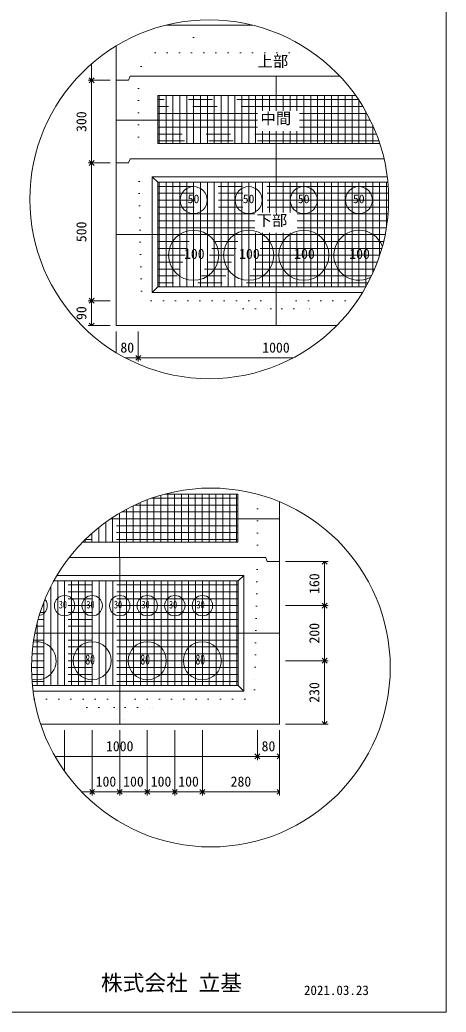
# Model space of a CAD drawing. Units: millimetres, scale not verified. Extents: x -4890 to 18490, y -2335 to 2335.
# Drawn here: x -2944 to -1830, y -1940 to 654 of the extents above; entities that cross this region are included whole.
import ezdxf
from ezdxf.enums import TextEntityAlignment as Align

# ---------------------------------------------------------------- set-up
doc = ezdxf.new("R2010")
doc.units = ezdxf.units.MM
doc.header["$LTSCALE"] = 10
for name, pattern in [('DASHED1', [1.8, 1.2, -0.6]), ('USER2', [50.8, 31.75, -6.35, 6.35, -6.35]), ('USER5', [3.185, 0.01, -3.175])]:
    doc.linetypes.add(name, pattern=pattern)
for name, color, linetype, lineweight in [('0-2_waku', 7, 'Continuous', 18), ('0-3_gaikei', 7, 'Continuous', 18), ('0-4_kakure', 7, 'DASHED1', 5), ('0-5_sunpou', 7, 'Continuous', 5), ('0-8_hole', 7, 'Continuous', 18), ('0-9_uchigawa', 6, 'Continuous', 18), ('0-E_文字１', 7, 'Continuous', 18), ('0-F_コア部分\u3000寸法補助線3', 150, 'USER2', 18), ('1-0_コア部分\u3000寸法補助線2', 150, 'USER2', 18), ('1-1_コア部分\u3000中心補助線', 1, 'Continuous', 18), ('1-2_コア部分\u3000寸法補助線', 7, 'USER2', 5), ('1-3_uchigawa2', 6, 'USER2', 18)]:
    doc.layers.add(name, color=color, linetype=linetype, lineweight=lineweight)
doc.styles.add('ＭＳ ゴシック', font='')
doc.styles.get('ＭＳ ゴシック').set_extended_font_data('MS Gothic')

# ---------------------------------------------------------------- blocks, each defined once
blk = doc.blocks.new('_Open90')
at = {"layer": '0-5_sunpou'}
blk.add_line((0, 0), (-1, 0), dxfattribs=at)
blk.add_lwpolyline([(-0.5, 0.5), (0, 0), (-0.5, -0.5)], dxfattribs=at)

msp = doc.modelspace()

# ---------------------------------------------------------------- linework, layer by layer
at = {"layer": '0-2_waku'}
for p in [(-1830.06, 2335.39), (-4890.06, -1939.61), (-4890.06, -1939.61), (-4890.06, -1939.61), (-4890.06, -1939.61)]:
    msp.add_line(p, (-1830.06, -1939.61), dxfattribs=at)
at = {"layer": '0-3_gaikei'}
for p, q in [((-2562.8, 639.74), (-2508.76, 639.74)), ((-2562.8, 639.74), (-2508.76, 639.74)), ((-2562.8, 639.74), (-2508.76, 639.74)), ((-2335.7, 639.74), (-2562.8, 639.74)), ((-2562.76, 639.74), (-2335.7, 639.74)), ((-2562.76, 639.74), (-2335.7, 639.74)), ((-2692.36, 495.74), (-2692.36, 585.75)), ((-2692.36, 495.74), (-2692.36, -145.06)), ((-2659.96, 495.74), (-2692.36, 495.74)), ((-2659.96, 495.74), (-2692.36, 495.74)), ((-2656.36, 506.54), (-2659.96, 495.74)), ((-2274.14, 506.54), (-2655.74, 506.54)), ((-2108.16, 506.54), (-2274.76, 506.54)), ((-2656.36, 290.54), (-2659.96, 279.74)), ((-2274.14, 290.54), (-2655.74, 290.54)), ((-1992.45, 290.54), (-2274.76, 290.54)), ((-2659.96, 279.74), (-2692.36, 279.74)), ((-2659.96, 279.74), (-2692.36, 279.74)), ((-2692.36, -145.06), (-2116.05, -145.06)), ((-2692.36, -145.06), (-2116.05, -145.06)), ((-2692.36, -145.06), (-2116.05, -145.06)), ((-2265.65, -963.65), (-2265.65, -605.69)), ((-2301.65, -751.25), (-2298.05, -762.05)), ((-2265.65, -762.05), (-2298.05, -762.05))]:
    msp.add_line(p, q, dxfattribs=at)
for points in [[(-2301.65, -751.25), (-2683.25, -751.25), (-2815.32, -751.25)], [(-2889.97, -1186.85), (-2265.65, -1186.85), (-2265.65, -762.05)], [(-2880.82, -1186.85), (-2265.65, -1186.85), (-2265.65, -762.05)]]:
    msp.add_lwpolyline(points, dxfattribs=at)
at = {"layer": '0-4_kakure', "linetype": 'USER5', "lineweight": 18}
for p, q in [((-2490.76, 639.74), (-2490.76, 651.86)), ((-2490.76, 639.74), (-2490.76, 567.74)), ((-2626.94, 531.74), (-2590.94, 567.74)), ((-2590.94, 567.74), (-2178.66, 567.74)), ((-2626.94, 531.74), (-2634.14, 506.54)), ((-2634.14, 506.54), (-2634.14, 290.54)), ((-2626.71, -55.06), (-2634.14, 290.54)), ((-2626.71, -55.06), (-2600.96, -80.26)), ((-2600.96, -80.26), (-2274.14, -80.26)), ((-2360.54, -101.86), (-2382.14, -80.26)), ((-2360.54, -101.86), (-2288.54, -101.86)), ((-2288.54, -101.86), (-2285.66, -145.06)), ((-2062.5, -80.26), (-2274.14, -80.26)), ((-2259.74, -101.86), (-2262.62, -145.06)), ((-2259.74, -101.86), (-2187.74, -101.86)), ((-2187.74, -101.86), (-2166.14, -80.26)), ((-2323.25, -751.25), (-2323.25, -586.11)), ((-2323.25, -751.25), (-2330.69, -1096.85)), ((-2330.69, -1096.85), (-2356.43, -1122.05)), ((-2906.49, -1122.05), (-2683.25, -1122.05)), ((-2769.65, -1143.65), (-2791.25, -1122.05)), ((-2356.43, -1122.05), (-2683.25, -1122.05)), ((-2596.85, -1143.65), (-2575.25, -1122.05)), ((-2769.65, -1143.65), (-2697.65, -1143.65)), ((-2697.65, -1143.65), (-2694.77, -1186.85)), ((-2668.85, -1143.65), (-2671.73, -1186.85)), ((-2668.85, -1143.65), (-2596.85, -1143.65))]:
    msp.add_line(p, q, dxfattribs=at)
at = {"layer": '0-5_sunpou', "color": 150, "lineweight": 18}
for p, q in [((-2756.67, 538.86), (-2756.67, 508.7)), ((-2708.2, 495.74), (-2766.03, 495.74)), ((-2724.04, 495.74), (-2766.03, 495.74)), ((-2756.67, 482.78), (-2756.67, 292.7)), ((-2708.2, 279.74), (-2766.03, 279.74)), ((-2708.2, 279.74), (-2766.03, 279.74)), ((-2756.67, 266.78), (-2756.67, -67.3)), ((-2708.2, -80.26), (-2766.03, -80.26)), ((-2724.04, -80.26), (-2766.03, -80.26)), ((-2756.67, -93.22), (-2756.67, -132.1)), ((-2708.2, -145.06), (-2766.03, -145.06)), ((-2692.36, -160.9), (-2692.36, -216.11)), ((-2634.76, -160.9), (-2634.76, -238.96)), ((-2634.76, -160.9), (-2634.76, -238.96)), ((-2668.57, -229.6), (-2647.72, -229.6)), ((-2621.8, -229.6), (-2229.93, -229.6)), ((-2249.81, -762.05), (-2138.5, -762.05)), ((-2147.86, -775.01), (-2147.86, -864.29)), ((-2249.81, -877.25), (-2138.5, -877.25)), ((-2249.81, -877.25), (-2138.5, -877.25)), ((-2147.86, -890.21), (-2147.86, -1008.29)), ((-2249.81, -1021.25), (-2138.5, -1021.25)), ((-2249.81, -1021.25), (-2138.5, -1021.25)), ((-2147.86, -1034.21), (-2147.86, -1173.89)), ((-2249.81, -1186.85), (-2138.5, -1186.85)), ((-2827.25, -1202.69), (-2827.25, -1310.49)), ((-2755.25, -1202.69), (-2755.25, -1373.14)), ((-2755.25, -1202.69), (-2755.25, -1373.14)), ((-2683.25, -1202.69), (-2683.25, -1373.14)), ((-2683.25, -1202.69), (-2683.25, -1373.14)), ((-2611.25, -1202.69), (-2611.25, -1373.14)), ((-2611.25, -1202.69), (-2611.25, -1373.14)), ((-2539.25, -1202.69), (-2539.25, -1373.14)), ((-2539.25, -1202.69), (-2539.25, -1373.14)), ((-2467.25, -1202.69), (-2467.25, -1373.14)), ((-2467.25, -1202.69), (-2467.25, -1373.14)), ((-2323.25, -1202.69), (-2323.25, -1280.75)), ((-2323.25, -1202.69), (-2323.25, -1280.75)), ((-2265.65, -1202.69), (-2265.65, -1280.75)), ((-2265.65, -1202.69), (-2265.65, -1373.14)), ((-2852.22, -1271.39), (-2336.21, -1271.39)), ((-2310.29, -1271.39), (-2278.61, -1271.39)), ((-2783.12, -1363.78), (-2768.21, -1363.78)), ((-2742.29, -1363.78), (-2696.21, -1363.78)), ((-2670.29, -1363.78), (-2624.21, -1363.78)), ((-2598.29, -1363.78), (-2552.21, -1363.78)), ((-2526.29, -1363.78), (-2480.21, -1363.78)), ((-2454.29, -1363.78), (-2278.61, -1363.78))]:
    msp.add_line(p, q, dxfattribs=at)
for centre in [(-2449.25, 184.82), (-2445.04, -1038.89)]:
    msp.add_circle(centre, 468.88, dxfattribs=at)
at = {"layer": '0-8_hole'}
for centre, radius in [((-2490.14, 182.54), 35.28), ((-2346.14, 182.54), 35.28), ((-2202.14, 182.54), 35.28), ((-2058.14, 182.54), 35.28), ((-2490.14, 38.54), 65.52), ((-2346.14, 38.54), 65.52), ((-2202.14, 38.54), 65.52), ((-2827.25, -877.25), 26.64), ((-2755.25, -877.25), 26.64), ((-2683.25, -877.25), 26.64), ((-2611.25, -877.25), 26.64), ((-2539.25, -877.25), 26.64), ((-2467.25, -877.25), 26.64), ((-2755.25, -1021.25), 49.68), ((-2611.25, -1021.25), 49.68), ((-2467.25, -1021.25), 49.68)]:
    msp.add_circle(centre, radius, dxfattribs=at)
for centre, radius, start, end in [((-2058.14, 38.54), 65.52, 20.66629, 298.32089), ((-2899.25, -877.25), 26.64, 281.59033, 39.2294), ((-2899.25, -1021.25), 49.68, 253.99064, 101.55918)]:
    msp.add_arc(centre, radius, start, end, dxfattribs=at)
at = {"layer": '0-9_uchigawa'}
for p, q in [((-2598.14, 243.74), (-2583.74, 229.34)), ((-2598.14, -58.66), (-2598.14, 243.74)), ((-2583.74, 229.34), (-2274.14, 229.34)), ((-2583.74, -44.26), (-2583.74, 229.34)), ((-2274.14, 229.34), (-1982.49, 229.34)), ((-2598.14, -58.66), (-2583.74, -44.26)), ((-2583.74, -44.26), (-2040.15, -44.26)), ((-2598.14, -58.66), (-2048.55, -58.66)), ((-2359.25, -1100.45), (-2359.25, -798.05)), ((-2373.65, -1086.05), (-2373.65, -812.45)), ((-2911.54, -1086.05), (-2373.65, -1086.05)), ((-2359.25, -1100.45), (-2373.65, -1086.05)), ((-2909.86, -1100.45), (-2359.25, -1100.45))]:
    msp.add_line(p, q, dxfattribs=at)
for points in [[(-2598.14, 243.74), (-2274.14, 243.74), (-1984.09, 243.74)], [(-2855.61, -812.45), (-2683.25, -812.45), (-2373.65, -812.45), (-2359.25, -798.05)], [(-2847.34, -798.05), (-2683.25, -798.05), (-2359.25, -798.05)]]:
    msp.add_lwpolyline(points, dxfattribs=at)
at = {"layer": '0-F_コア部分\u3000寸法補助線3'}
for p, q in [((-2580.14, 330.14), (-2580.14, 456.14)), ((-2544.14, 330.14), (-2544.14, 456.14)), ((-2508.14, 330.14), (-2508.14, 456.14)), ((-2472.14, 330.14), (-2472.14, 456.14)), ((-2436.14, 330.14), (-2436.14, 456.14)), ((-2400.14, 330.14), (-2400.14, 456.14)), ((-2364.14, 330.14), (-2364.14, 456.14)), ((-2328.14, 330.14), (-2328.14, 456.14)), ((-2292.14, 416.37), (-2292.14, 456.14)), ((-2256.14, 416.37), (-2256.14, 456.14)), ((-2220.14, 416.37), (-2220.14, 456.14)), ((-2184.14, 330.14), (-2184.14, 456.14)), ((-2148.14, 330.14), (-2148.14, 456.14)), ((-2112.14, 330.14), (-2112.14, 456.14)), ((-2076.14, 330.14), (-2076.14, 456.14)), ((-2323.14, 409.34), (-2583.74, 409.34)), ((-2037.63, 409.34), (-2212.98, 409.34)), ((-2040.14, 330.14), (-2040.14, 413.9)), ((-2323.14, 373.34), (-2583.74, 373.34)), ((-2019.94, 373.34), (-2212.98, 373.34)), ((-2292.14, 330.14), (-2292.14, 362.47)), ((-2256.14, 330.14), (-2256.14, 362.47)), ((-2220.14, 330.14), (-2220.14, 362.47)), ((-2004.14, 330.14), (-2004.14, 332.21)), ((-1981.59, 218.54), (-2583.74, 218.54)), ((-2580.14, -44.26), (-2580.14, 229.34)), ((-2544.14, -44.26), (-2544.14, 229.34)), ((-2508.14, -44.26), (-2508.14, 229.34)), ((-2472.14, -44.26), (-2472.14, 229.34)), ((-2436.14, -44.26), (-2436.14, 229.34)), ((-2400.14, -44.26), (-2400.14, 229.34)), ((-2364.14, -44.26), (-2364.14, 229.34)), ((-2328.14, 150.57), (-2328.14, 229.34)), ((-2292.14, 150.57), (-2292.14, 229.34)), ((-2256.14, 150.57), (-2256.14, 229.34)), ((-2220.14, 150.57), (-2220.14, 229.34)), ((-2184.14, -44.26), (-2184.14, 229.34)), ((-2148.14, -44.26), (-2148.14, 229.34)), ((-2112.14, -44.26), (-2112.14, 229.34)), ((-2076.14, -44.26), (-2076.14, 229.34)), ((-2040.14, -44.26), (-2040.14, 229.34)), ((-2004.14, 37.44), (-2004.14, 229.34)), ((-1980.38, 182.54), (-2583.74, 182.54)), ((-2329.76, 146.54), (-2583.74, 146.54)), ((-1981.94, 146.54), (-2219.6, 146.54)), ((-2329.76, 110.54), (-2583.74, 110.54)), ((-1986.3, 110.54), (-2219.6, 110.54)), ((-2328.14, -44.26), (-2328.14, 96.67)), ((-2292.14, -44.26), (-2292.14, 96.67)), ((-2256.14, -44.26), (-2256.14, 96.67)), ((-2220.14, -44.26), (-2220.14, 96.67)), ((-1993.53, 74.54), (-2583.74, 74.54)), ((-2003.78, 38.54), (-2583.74, 38.54)), ((-2017.26, 2.54), (-2583.74, 2.54)), ((-2034.28, -33.46), (-2583.74, -33.46)), ((-2593.87, -711.65), (-2593.87, -594.26)), ((-2557.87, -711.65), (-2557.87, -585.65)), ((-2521.87, -711.65), (-2521.87, -585.65)), ((-2485.87, -711.65), (-2485.87, -585.65)), ((-2449.87, -711.65), (-2449.87, -585.65)), ((-2413.87, -711.65), (-2413.87, -585.65)), ((-2377.87, -711.65), (-2377.87, -585.65)), ((-2629.87, -711.65), (-2629.87, -607.98)), ((-2701.87, -711.65), (-2701.87, -646.61)), ((-2374.27, -632.45), (-2678.81, -632.45)), ((-2665.87, -711.65), (-2665.87, -625.27)), ((-2737.87, -711.65), (-2737.87, -672.7)), ((-2374.27, -668.45), (-2732.47, -668.45)), ((-2773.87, -711.65), (-2773.87, -704.65)), ((-2373.65, -823.25), (-2861.39, -823.25)), ((-2845.25, -1086.05), (-2845.25, -812.45)), ((-2809.25, -1086.05), (-2809.25, -812.45)), ((-2773.25, -1086.05), (-2773.25, -812.45)), ((-2737.25, -1086.05), (-2737.25, -812.45)), ((-2701.25, -1086.05), (-2701.25, -812.45)), ((-2665.25, -1086.05), (-2665.25, -812.45)), ((-2629.25, -1086.05), (-2629.25, -812.45)), ((-2593.25, -1086.05), (-2593.25, -812.45)), ((-2557.25, -1086.05), (-2557.25, -812.45)), ((-2521.25, -1086.05), (-2521.25, -812.45)), ((-2485.25, -1086.05), (-2485.25, -812.45)), ((-2449.25, -1086.05), (-2449.25, -812.45)), ((-2413.25, -1086.05), (-2413.25, -812.45)), ((-2377.25, -1086.05), (-2377.25, -812.45)), ((-2881.25, -1086.05), (-2881.25, -866.94)), ((-2373.65, -859.25), (-2878.14, -859.25)), ((-2373.65, -895.25), (-2891.38, -895.25)), ((-2373.65, -931.25), (-2901.4, -931.25)), ((-2373.65, -967.25), (-2908.42, -967.25)), ((-2373.65, -1003.25), (-2912.56, -1003.25)), ((-2373.65, -1039.25), (-2913.92, -1039.25)), ((-2373.65, -1075.25), (-2912.51, -1075.25))]:
    msp.add_line(p, q, dxfattribs=at)
at = {"layer": '1-0_コア部分\u3000寸法補助線2'}
for p, q in [((-2562.14, 330.14), (-2562.14, 456.14)), ((-2526.14, 330.14), (-2526.14, 456.14)), ((-2490.14, 330.14), (-2490.14, 456.14)), ((-2454.14, 330.14), (-2454.14, 456.14)), ((-2382.14, 330.14), (-2382.14, 456.14)), ((-2310.14, 416.37), (-2310.14, 456.14)), ((-2238.14, 416.37), (-2238.14, 456.14)), ((-2166.14, 330.14), (-2166.14, 456.14)), ((-2094.14, 330.14), (-2094.14, 456.14)), ((-2047.97, 427.34), (-2583.74, 427.34)), ((-2022.14, 330.14), (-2022.14, 378.27)), ((-2012.48, 355.34), (-2583.74, 355.34)), ((-2310.14, 330.14), (-2310.14, 362.47)), ((-2238.14, 330.14), (-2238.14, 362.47)), ((-2526.14, -44.26), (-2526.14, 229.34)), ((-2490.14, -44.26), (-2490.14, 229.34)), ((-2454.14, -44.26), (-2454.14, 229.34)), ((-2382.14, -44.26), (-2382.14, 229.34)), ((-2310.14, 150.57), (-2310.14, 229.34)), ((-2238.14, 150.57), (-2238.14, 229.34)), ((-2166.14, -44.26), (-2166.14, 229.34)), ((-2094.14, -44.26), (-2094.14, 229.34)), ((-2022.14, -8.63), (-2022.14, 229.34)), ((-1980.64, 200.54), (-2583.74, 200.54)), ((-2329.76, 128.54), (-2583.74, 128.54)), ((-1983.77, 128.54), (-2219.6, 128.54)), ((-2310.14, -44.26), (-2310.14, 96.67)), ((-2238.14, -44.26), (-2238.14, 96.67)), ((-1998.27, 56.54), (-2583.74, 56.54)), ((-2025.3, -15.46), (-2583.74, -15.46)), ((-2575.87, -711.65), (-2575.87, -588.64)), ((-2503.87, -711.65), (-2503.87, -585.65)), ((-2431.87, -711.65), (-2431.87, -585.65)), ((-2647.87, -711.65), (-2647.87, -616.15)), ((-2374.27, -614.45), (-2644.27, -614.45)), ((-2719.87, -711.65), (-2719.87, -659)), ((-2374.27, -686.45), (-2754.28, -686.45)), ((-2863.25, -1086.05), (-2863.25, -826.88)), ((-2791.25, -1086.05), (-2791.25, -812.45)), ((-2719.25, -1086.05), (-2719.25, -812.45)), ((-2647.25, -1086.05), (-2647.25, -812.45)), ((-2575.25, -1086.05), (-2575.25, -812.45)), ((-2503.25, -1086.05), (-2503.25, -812.45)), ((-2431.25, -1086.05), (-2431.25, -812.45)), ((-2373.65, -841.25), (-2870.23, -841.25)), ((-2899.25, -1086.05), (-2899.25, -922.53)), ((-2373.65, -913.25), (-2896.77, -913.25)), ((-2373.65, -985.25), (-2910.84, -985.25)), ((-2373.65, -1057.25), (-2913.56, -1057.25))]:
    msp.add_line(p, q, dxfattribs=at)
at = {"layer": '1-1_コア部分\u3000中心補助線'}
for p, q in [((-2274.14, 416.37), (-2274.14, 506.54)), ((-2323.14, 391.34), (-2692.36, 391.34)), ((-2028.31, 391.34), (-2212.98, 391.34)), ((-2274.14, 290.54), (-2274.14, 362.47)), ((-2274.14, 150.57), (-2274.14, 290.54)), ((-2691.74, 92.54), (-1989.55, 92.54)), ((-2274.14, -145.06), (-2274.14, 96.67)), ((-2683.87, -751.25), (-2683.87, -635.4)), ((-2266.88, -650.45), (-2707.64, -650.45)), ((-2683.25, -1186.85), (-2683.25, -751.25)), ((-2905.27, -949.25), (-2265.65, -949.25))]:
    msp.add_line(p, q, dxfattribs=at)
at = {"layer": '1-2_コア部分\u3000寸法補助線'}
for p, q in [((-2059.41, 445.34), (-2583.74, 445.34)), ((-2562.14, 330.14), (-2562.14, 456.14)), ((-2490.14, 330.14), (-2490.14, 456.14)), ((-2418.14, 330.14), (-2418.14, 456.14)), ((-2346.14, 330.14), (-2346.14, 456.14)), ((-2202.14, 330.14), (-2202.14, 456.14)), ((-2130.14, 330.14), (-2130.14, 456.14)), ((-2058.14, 330.14), (-2058.14, 443.43)), ((-2005.88, 337.34), (-2583.74, 337.34)), ((-2562.14, -44.26), (-2562.14, 229.34)), ((-2490.14, -44.26), (-2490.14, 229.34)), ((-2418.14, -44.26), (-2418.14, 229.34)), ((-2346.14, -44.26), (-2346.14, 229.34)), ((-2202.14, -44.26), (-2202.14, 229.34)), ((-2130.14, -44.26), (-2130.14, 229.34)), ((-2058.14, -44.26), (-2058.14, 229.34)), ((-1986.14, 111.51), (-1986.14, 229.34)), ((-1980.81, 164.54), (-2583.74, 164.54)), ((-2010.1, 20.54), (-2583.74, 20.54)), ((-2374.27, -596.45), (-2600.24, -596.45)), ((-2539.87, -711.65), (-2539.87, -585.65)), ((-2467.87, -711.65), (-2467.87, -585.65)), ((-2395.87, -711.65), (-2395.87, -585.65)), ((-2611.87, -711.65), (-2611.87, -600.7)), ((-2755.87, -711.65), (-2755.87, -687.84)), ((-2374.27, -704.45), (-2773.66, -704.45)), ((-2827.25, -1086.05), (-2827.25, -812.45)), ((-2755.25, -1086.05), (-2755.25, -812.45)), ((-2611.25, -1086.05), (-2611.25, -812.45)), ((-2539.25, -1086.05), (-2539.25, -812.45)), ((-2467.25, -1086.05), (-2467.25, -812.45)), ((-2395.25, -1086.05), (-2395.25, -812.45)), ((-2373.65, -877.25), (-2885.18, -877.25)), ((-2899.25, -1086.05), (-2899.25, -922.53)), ((-2373.65, -1021.25), (-2913.59, -1021.25))]:
    msp.add_line(p, q, dxfattribs=at)
at = {"layer": '1-3_uchigawa2'}
for p, q in [((-2583.74, 456.14), (-2274.14, 456.14)), ((-2583.74, 456.14), (-2583.74, 330.14)), ((-2066.85, 456.14), (-2274.14, 456.14)), ((-2583.74, 330.14), (-2274.14, 330.14)), ((-2003.46, 330.14), (-2274.14, 330.14)), ((-2374.27, -585.65), (-2565.09, -585.65)), ((-2374.27, -585.65), (-2374.27, -711.65)), ((-2780.83, -711.65), (-2683.87, -711.65)), ((-2374.27, -711.65), (-2683.87, -711.65))]:
    msp.add_line(p, q, dxfattribs=at)

# ---------------------------------------------------------------- block references
at = {"layer": '0-5_sunpou', "xscale": 12.96, "yscale": 12.96}
for p, rotation in [((-2756.67, 495.74), 270), ((-2756.67, 495.74), 90), ((-2756.67, 279.74), 270), ((-2756.67, 279.74), 90), ((-2756.67, -80.26), 270), ((-2756.67, -80.26), 90), ((-2756.67, -145.06), 270), ((-2634.76, -229.6), 180), ((-2147.86, -762.05), 90), ((-2147.86, -877.25), 270), ((-2147.86, -877.25), 90), ((-2147.86, -1021.25), 270), ((-2147.86, -1021.25), 90), ((-2147.86, -1186.85), 270), ((-2323.25, -1271.39), 180), ((-2755.25, -1363.78), 180), ((-2683.25, -1363.78), 180), ((-2611.25, -1363.78), 180), ((-2539.25, -1363.78), 180), ((-2467.25, -1363.78), 180)]:
    msp.add_blockref('_Open90', p, dxfattribs=dict(at, rotation=rotation))
for p in [(-2634.76, -229.6), (-2323.25, -1271.39), (-2265.65, -1271.39), (-2755.25, -1363.78), (-2683.25, -1363.78), (-2611.25, -1363.78), (-2539.25, -1363.78), (-2467.25, -1363.78), (-2265.65, -1363.78)]:
    msp.add_blockref('_Open90', p, dxfattribs=at)

# ---------------------------------------------------------------- texts
at = {"layer": '0-5_sunpou', "style": 'ＭＳ ゴシック'}
for s, p in [('300', (-2762.43, 360.74)), ('500', (-2762.43, 72.74)), ('90', (-2762.43, -130.66)), ('160', (-2153.62, -846.65)), ('200', (-2153.62, -976.25)), ('230', (-2153.62, -1131.05))]:
    msp.add_text(s, height=26.39, rotation=90, dxfattribs=at).set_placement(p, align=Align.BOTTOM_LEFT)
for s, p in [('80', (-2681.56, -223.84)), ('1000', (-2310.76, -223.84)), ('1000', (-2719.25, -1265.63)), ('80', (-2312.45, -1265.63)), ('100', (-2746.25, -1358.02)), ('100', (-2674.25, -1358.02)), ('100', (-2602.25, -1358.02)), ('100', (-2530.25, -1358.02)), ('280', (-2393.45, -1358.02))]:
    msp.add_text(s, height=26.39, dxfattribs=at).set_placement(p, align=Align.BOTTOM_LEFT)
at = {"layer": '0-E_文字１', "style": 'ＭＳ ゴシック'}
for s, height, p in [('上部', 29.33, (-2322.95, 522.11)), ('中間', 29.33, (-2315.23, 372.64)), ('50', 22.43, (-2505.69, 167.9)), ('50', 22.43, (-2361.69, 167.9)), ('50', 22.43, (-2217.69, 167.9)), ('50', 22.43, (-2073.69, 167.9)), ('下部', 29.33, (-2325.46, 106.39)), ('100', 26.39, (-2515.3, 21.13)), ('100', 26.39, (-2371.3, 21.13)), ('100', 26.39, (-2227.3, 21.13)), ('100', 26.39, (-2083.3, 21.13)), ('株式会社 立基', 41.57, (-2732.28, -1896.13)), ('2021.03.23', 24.94, (-2201.77, -1902.34))]:
    msp.add_text(s, height=height, dxfattribs=at).set_placement(p, align=Align.BOTTOM_LEFT)
at = {"layer": '0-E_文字１', "style": 'ＭＳ ゴシック', "width": 0.7}
for s, height, p in [('30', 20.19, (-2842.38, -890.59)), ('30', 20.19, (-2770.38, -890.59)), ('30', 20.19, (-2698.38, -890.59)), ('30', 20.19, (-2626.38, -890.59)), ('30', 20.19, (-2554.38, -890.59)), ('30', 20.19, (-2482.38, -890.59)), ('80', 26.39, (-2773.3, -1039.02)), ('80', 26.39, (-2629.3, -1039.02)), ('80', 26.39, (-2485.3, -1039.02))]:
    msp.add_text(s, height=height, dxfattribs=at).set_placement(p, align=Align.BOTTOM_LEFT)

doc.saveas('drawing.dxf')
